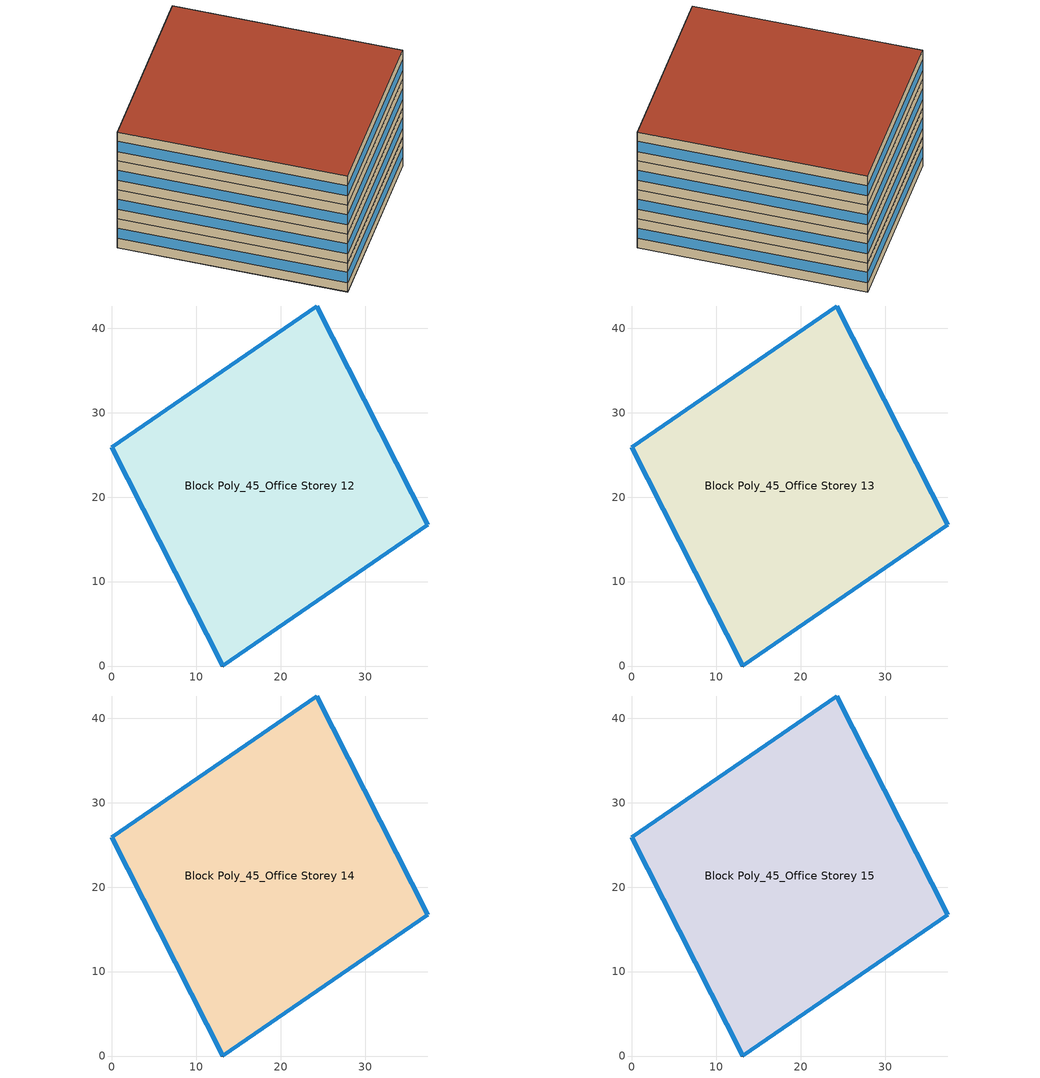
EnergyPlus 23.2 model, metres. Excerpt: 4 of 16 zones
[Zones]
Block Poly_45_Office Storey 12
 floor to Block Poly_45_Office Storey 11 (HSCWZ_Public&Industrial_2005_FloorSlab): 24.26,42.64 37.42,16.72 13.16,0 0,25.91 z48
 wall outside (HSCWZ_Public&Industrial_2005_ExtWall): 0,25.91 13.16,0 37.42,16.72 24.26,42.64 0,25.91 z48:52
 window (HSCWZ_Public&Industrial_2005_Win): 0.01,25.9 13.15,0.01 / 13.17,0.01 37.41,16.71 / 37.42,16.73 24.27,42.62 / 24.25,42.63 0.01,25.92 z49.3:50.7
Block Poly_45_Office Storey 13
 floor to Block Poly_45_Office Storey 12 (HSCWZ_Public&Industrial_2005_FloorSlab): 24.26,42.64 37.42,16.72 13.16,0 0,25.91 z52
 wall outside (HSCWZ_Public&Industrial_2005_ExtWall): 0,25.91 13.16,0 37.42,16.72 24.26,42.64 0,25.91 z52:56
 window (HSCWZ_Public&Industrial_2005_Win): 0.01,25.9 13.15,0.01 / 13.17,0.01 37.41,16.71 / 37.42,16.73 24.27,42.62 / 24.25,42.63 0.01,25.92 z53.3:54.7
Block Poly_45_Office Storey 14
 floor to Block Poly_45_Office Storey 13 (HSCWZ_Public&Industrial_2005_FloorSlab): 24.26,42.64 37.42,16.72 13.16,0 0,25.91 z56
 wall outside (HSCWZ_Public&Industrial_2005_ExtWall): 0,25.91 13.16,0 37.42,16.72 24.26,42.64 0,25.91 z56:60
 window (HSCWZ_Public&Industrial_2005_Win): 0.01,25.9 13.15,0.01 / 13.17,0.01 37.41,16.71 / 37.42,16.73 24.27,42.62 / 24.25,42.63 0.01,25.92 z57.3:58.7
Block Poly_45_Office Storey 15
 floor to Block Poly_45_Office Storey 14 (HSCWZ_Public&Industrial_2005_FloorSlab): 24.26,42.64 37.42,16.72 13.16,0 0,25.91 z60
 wall outside (HSCWZ_Public&Industrial_2005_ExtWall): 0,25.91 13.16,0 37.42,16.72 24.26,42.64 0,25.91 z60:64
 window (HSCWZ_Public&Industrial_2005_Win): 0.01,25.9 13.15,0.01 / 13.17,0.01 37.41,16.71 / 37.42,16.73 24.27,42.62 / 24.25,42.63 0.01,25.92 z61.3:62.7
 roof outside (HSCWZ_Public&Industrial_2005_Roof): 37.42,16.72 24.26,42.64 0,25.91 13.16,0 z64
[BUILDING]
shang4hai3shi4_Office_4_2_2005: North Axis=0; Terrain=City; Loads Convergence Tolerance Value=0.04; Temperature Convergence Tolerance Value=0.4; Solar Distribution=FullExterior; Maximum Number of Warmup Days=25; Minimum Number of Warmup Days=1
[MATERIAL] Thermal Absorptance=0.9; Solar Absorptance=0.7; Visible Absorptance=0.7
Name | Roughness | Thickness | Conductivity | Density | Specific Heat
Concrete | MediumRough | 0.1 | 1.7 | 2240 | 900
Brick | MediumRough | 0.1 | 0.72 | 1920 | 840
Tile | Smooth | 0.02 | 1.3 | 2200 | 900
AsphaltFelt | Smooth | 0.01 | 0.2 | 960 | 1000
Insulation 0.011 | Rough | 0.011 | 0.04 | 40 | 1500
Insulation 0.021 | Rough | 0.021 | 0.04 | 40 | 1500
Insulation 0.022 | Rough | 0.022 | 0.04 | 40 | 1500
[WINDOWMATERIAL:SIMPLEGLAZINGSYSTEM]
HSCWZ_Public&Industrial_2005_Win_material: UFactor=3.175; Solar Heat Gain Coefficient=0.485
[CONSTRUCTION]
HSCWZ_Public&Industrial_2005_FloorSlab: Tile, Concrete, Insulation 0.021, Concrete, Tile
HSCWZ_Public&Industrial_2005_Win: HSCWZ_Public&Industrial_2005_Win_material
HSCWZ_Public&Industrial_2005_Roof: AsphaltFelt, Concrete, Insulation 0.022
HSCWZ_Public&Industrial_2005_ExtWall: Brick, Concrete, Insulation 0.011
[ZONE] Type=1; Multiplier=1; Ceiling Height=autocalculate; Volume=autocalculate; Floor Area=autocalculate; Part of Total Floor Area=Yes
Block Poly_45_Office Storey 12; Block Poly_45_Office Storey 13; Block Poly_45_Office Storey 14; Block Poly_45_Office Storey 15
[PEOPLE] Number of People Schedule=People_Schedule; Number of People Calculation Method=Area/Person; Floor Area per Person=17; Fraction Radiant=0.3; Sensible Heat Fraction=autocalculate; Activity Level Schedule=CN_GenericActivityLevel; Carbon Dioxide Generation Rate=3.82e-08; Enable ASHRAE 55 Comfort Warnings=No; Mean Radiant Temperature Calculation Type=ZoneAveraged; Clothing Insulation Calculation Method=ClothingInsulationSchedule; Cold Stress Temperature Threshold=15.56; Heat Stress Temperature Threshold=30
Name | Zone or ZoneList or Space or SpaceList
People_Block Poly_45_Office Storey 12 | Block Poly_45_Office Storey 12
People_Block Poly_45_Office Storey 13 | Block Poly_45_Office Storey 13
People_Block Poly_45_Office Storey 14 | Block Poly_45_Office Storey 14
People_Block Poly_45_Office Storey 15 | Block Poly_45_Office Storey 15
[LIGHTS] Schedule=Lights_Schedule; Design Level Calculation Method=Watts/Area; Watts per Zone Floor Area=11; Return Air Fraction=0; Fraction Radiant=0; Fraction Visible=0; Fraction Replaceable=1; EndUse Subcategory=General; Return Air Fraction Calculated from Plenum Temperature=No; Return Air Fraction Function of Plenum Temperature Coefficient 1=0; Return Air Fraction Function of Plenum Temperature Coefficient 2=0
Name | Zone or ZoneList or Space or SpaceList
Lights_Block Poly_45_Office Storey 12 | Block Poly_45_Office Storey 12
Lights_Block Poly_45_Office Storey 13 | Block Poly_45_Office Storey 13
Lights_Block Poly_45_Office Storey 14 | Block Poly_45_Office Storey 14
Lights_Block Poly_45_Office Storey 15 | Block Poly_45_Office Storey 15
[ELECTRICEQUIPMENT] Schedule=ElectricEquipment_Schedule; Design Level Calculation Method=Watts/Area; Watts per Zone Floor Area=10; Fraction Latent=0; Fraction Radiant=0; Fraction Lost=0; EndUse Subcategory=General
Name | Zone or ZoneList or Space or SpaceList
ElectricEquipment_Block Poly_45_Office Storey 12 | Block Poly_45_Office Storey 12
ElectricEquipment_Block Poly_45_Office Storey 13 | Block Poly_45_Office Storey 13
ElectricEquipment_Block Poly_45_Office Storey 14 | Block Poly_45_Office Storey 14
ElectricEquipment_Block Poly_45_Office Storey 15 | Block Poly_45_Office Storey 15
[ZONEINFILTRATION:DESIGNFLOWRATE] Schedule=AirEx_ConditionedTime_Schedule; Design Flow Rate Calculation Method=AirChanges/Hour; Air Changes per Hour=1; Constant Term Coefficient=1; Temperature Term Coefficient=0; Velocity Term Coefficient=0; Velocity Squared Term Coefficient=0
Name | Zone or ZoneList or Space or SpaceList
Infil 13 | Block Poly_45_Office Storey 12
Infil 14 | Block Poly_45_Office Storey 13
Infil 15 | Block Poly_45_Office Storey 14
Infil 16 | Block Poly_45_Office Storey 15
[HVACTEMPLATE:ZONE:IDEALLOADSAIRSYSTEM] Template Thermostat=HVACTemp; System Availability Schedule=HVAC_ConditionedTime_Schedule; Maximum Heating Supply Air Temperature=50; Minimum Cooling Supply Air Temperature=13; Maximum Heating Supply Air Humidity Ratio=0.0156; Minimum Cooling Supply Air Humidity Ratio=0.0077; Heating Limit=NoLimit; Cooling Limit=NoLimit; Heating Availability Schedule=Heating_Period_Schedule; Cooling Availability Schedule=Cooling_Period_Schedule; Dehumidification Control Type=ConstantSensibleHeatRatio; Cooling Sensible Heat Ratio=0.7; Dehumidification Setpoint=60; Humidification Control Type=None; Humidification Setpoint=30; Outdoor Air Method=None; Outdoor Air Flow Rate per Person=0.00944; Outdoor Air Flow Rate per Zone Floor Area=0; Outdoor Air Flow Rate per Zone=0; Demand Controlled Ventilation Type=None; Outdoor Air Economizer Type=NoEconomizer; Heat Recovery Type=None; Sensible Heat Recovery Effectiveness=0.7; Latent Heat Recovery Effectiveness=0.65
Block Poly_45_Office Storey 12; Block Poly_45_Office Storey 13; Block Poly_45_Office Storey 14; Block Poly_45_Office Storey 15
[SCHEDULE:COMPACT]
People_Schedule; Lights_Schedule: Through: 12/31, For: Weekdays, Until: 07:00, 0, Until: 08:00, 0.1, Until: 09:00, 0.5, Until: 12:00, 0.95, Until: 14:00, 0.8, Until: 18:00, 0.95, Until: 20:00, 0.3, Until: 24:00, 0, For: AllOtherDays, Until: 24:00, 0
ElectricEquipment_Schedule: Through: 12/31, For: Weekdays, Until: 07:00, 0, Until: 08:00, 0.1, Until: 09:00, 0.5, Until: 12:00, 0.95, Until: 14:00, 0.5, Until: 18:00, 0.95, Until: 20:00, 0.3, Until: 24:00, 0, For: AllOtherDays, Until: 24:00, 0
Heating_Period_Schedule: Through: 04/15, For: AllDays, Until: 24:00, 1, Through: 11/01, For: AllDays, Until: 24:00, 0, Through: 12/31, For: AllDays, Until: 24:00, 1
Cooling_Period_Schedule: Through: 04/15, For: AllDays, Until: 24:00, 0, Through: 10/31, For: AllDays, Until: 24:00, 1, Through: 12/31, For: AllDays, Until: 24:00, 0
HVAC_ConditionedTime_Schedule: Through: 12/31, For: Weekdays, Until: 08:00, 0, Until: 18:00, 1, Until: 24:00, 0, For: AllOtherDays, Until: 24:00, 0
AirEx_ConditionedTime_Schedule: Through: 12/31, For: Weekdays, Until: 07:00, 0, Until: 20:00, 1.5, Until: 24:00, 0, For: AllOtherDays, Until: 24:00, 0
CN_GenericActivityLevel: Through: 12/31, For: Weekdays, Until: 08:00, 80, Until: 18:00, 120, Until: 24:00, 80, For: AllOtherDays, Until: 24:00, 80
